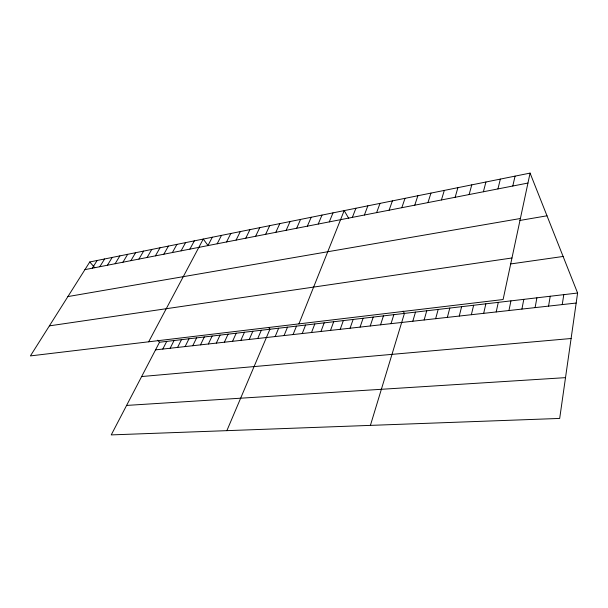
<?xml version="1.0" encoding="UTF-8"?>
<svg xmlns="http://www.w3.org/2000/svg" width="608" height="608" viewBox="0 0 608 608"><rect width="100%" height="100%" fill="white"/><g stroke="black" fill="none" stroke-linecap="round" stroke-linejoin="round"><path stroke-width="0.91" d="M577.6 293.026L559.687 418.433L111.234 434.902L159.516 342.243L577.6 293.026L530.077 173.098L89.771 261.964L30.4 355.908L503.105 299.524L530.077 173.098M562.24 304.593L563.791 294.652M548.56 306.12L550.225 296.248M535.116 307.61L536.894 297.814M521.915 309.084L523.8 299.356M508.949 310.528L510.933 300.869M496.204 311.942L498.286 302.358M483.679 313.34L485.853 303.825M512.795 186.018L515.06 176.122M471.36 314.708L473.632 305.262M497.944 188.921L500.346 179.094M459.26 316.061L461.616 306.675M483.39 191.763L485.921 182.005M447.359 317.384L449.798 308.074M469.125 194.552L471.778 184.862M435.647 318.691L438.178 309.442M424.141 319.968L426.74 310.787M455.141 197.288L457.908 187.659M412.817 321.229L415.492 312.109M441.423 199.971L444.304 190.403M370.409 425.387L404.426 313.409L403.066 311.098M427.971 202.593L430.958 193.101M391.028 323.654L393.855 314.655M380.555 324.824L383.443 315.879M414.77 205.177L417.856 195.746M370.242 325.972L373.19 317.087M401.82 207.708L405.004 198.337M360.08 327.104L363.09 318.28M350.071 328.214L353.142 319.451M389.112 210.193L392.396 200.883M340.222 329.316L343.345 320.606M376.633 212.633L380.008 203.384M330.509 330.395L333.693 321.738M364.39 215.019L367.848 205.838M320.948 331.459L324.186 322.856M311.524 332.508L314.807 323.965M352.366 217.375L355.908 208.248M302.237 333.541L305.573 325.052M293.086 334.56L296.468 326.124M298.923 323.874L344.181 210.611L348.726 218.371M329.293 221.882L332.994 212.868M284.065 335.563L287.493 327.18M275.173 336.551L278.646 328.221M318.227 224.04L321.997 215.088M226.868 430.662L269.922 329.247L268.797 327.727M257.762 338.489L261.318 330.258M307.352 226.168L311.19 217.276M249.242 339.439L252.837 331.261M296.651 228.258L300.557 219.42M240.836 340.374L244.469 332.242M286.14 230.318L290.1 221.525M232.545 341.301L236.223 333.214M224.375 342.213L228.084 334.172M275.796 232.34L279.817 223.607M265.62 234.323L269.701 225.644M216.311 343.11L220.05 335.122M208.354 343.991L212.131 336.049M255.611 236.284L259.753 227.658M200.503 344.865L204.311 336.969M245.769 238.207L249.956 229.634M192.766 345.732L196.604 337.881M185.121 346.583L188.989 338.778M236.079 240.099L240.32 231.58M177.582 347.419L181.473 339.659M226.548 241.961L230.835 233.487M170.141 348.247L174.063 340.533M162.792 349.068L166.744 341.392M217.162 243.793L221.502 235.372M207.928 245.602L212.306 237.226M148.671 341.802L203.254 239.058L208.149 245.678M189.886 249.128L194.347 240.852M181.07 250.853L185.569 242.63M172.383 252.548L176.928 244.37M163.833 254.22L168.408 246.088M155.412 255.862L160.018 247.783M147.113 257.488L151.757 249.455M138.936 259.084L143.61 251.096M130.88 260.657L135.584 252.715M122.945 262.208L127.672 254.311M115.117 263.735L119.875 255.884M107.411 265.248L112.191 257.435M99.803 266.73L104.614 258.97M92.31 268.196L97.136 260.475M84.915 269.64L527.949 183.054M67.898 296.575L520.387 218.508M519.87 220.453L547.002 215.802M49.385 325.865L511.966 257.982M510.576 263.963L563.107 256.462M155.542 349.874L576.171 303.042M141.641 376.542L571.102 338.504M126.593 405.422L565.508 377.644M89.771 261.964L94.734 267.68M157.738 340.199L159.516 342.243"/></g></svg>
